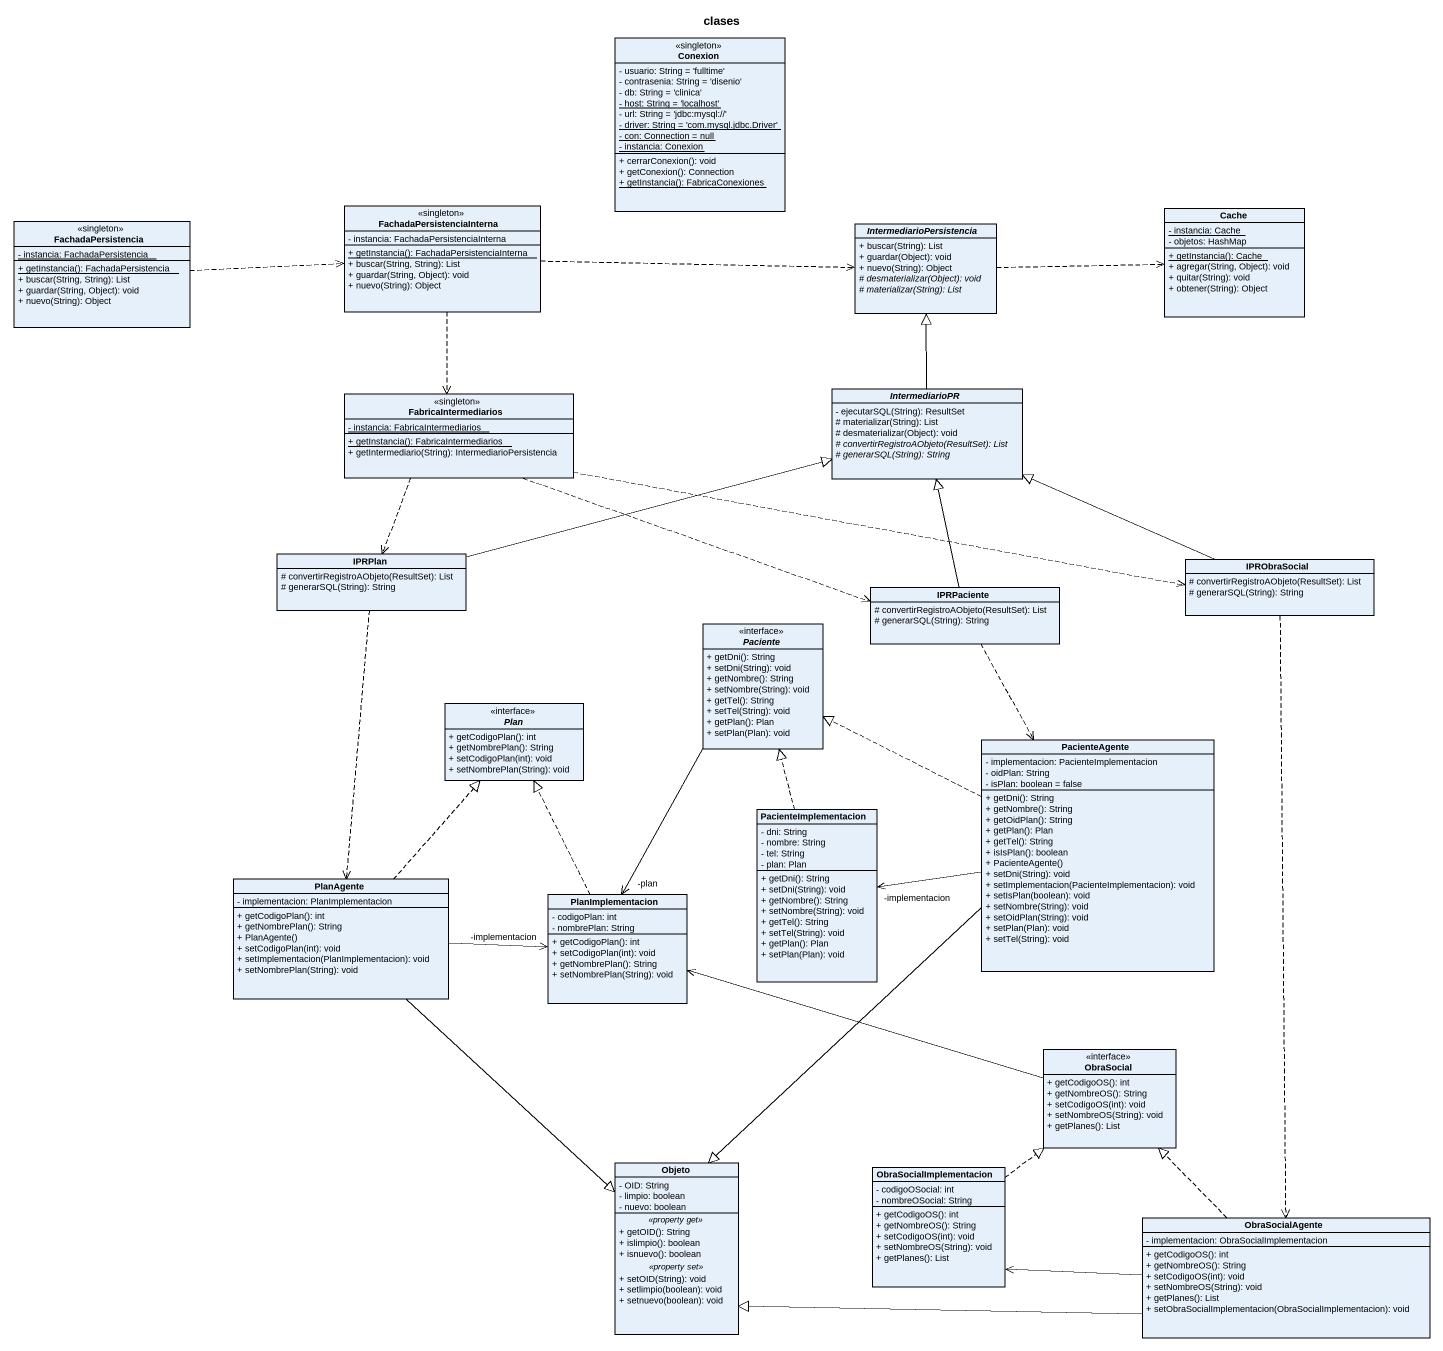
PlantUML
@startuml
title clases
hide circle
hide empty members
skinparam classAttributeIconSize 0
class Conexion <<singleton>> {
  - usuario: String = 'fulltime'
  - contrasenia: String = 'disenio'
  - db: String = 'clinica'
  {static} - host: String = 'localhost'
  - url: String = 'jdbc:mysql://'
  {static} - driver: String = 'com.mysql.jdbc.Driver'
  {static} - con: Connection = null
  {static} - instancia: Conexion
  + cerrarConexion(): void
  + getConexion(): Connection
  {static} + getInstancia(): FabricaConexiones
}
class FachadaPersistenciaInterna <<singleton>> {
  - instancia: FachadaPersistenciaInterna
  {static} + getInstancia(): FachadaPersistenciaInterna
  + buscar(String, String): List
  + guardar(String, Object): void
  + nuevo(String): Object
}
class FachadaPersistencia <<singleton>> {
  {static} - instancia: FachadaPersistencia
  {static} + getInstancia(): FachadaPersistencia
  + buscar(String, String): List
  + guardar(String, Object): void
  + nuevo(String): Object
}
abstract class IntermediarioPersistencia {
  + buscar(String): List
  + guardar(Object): void
  + nuevo(String): Object
  {abstract} # desmaterializar(Object): void
  {abstract} # materializar(String): List
}
class Cache {
  {static} - instancia: Cache
  - objetos: HashMap
  {static} + getInstancia(): Cache
  + agregar(String, Object): void
  + quitar(String): void
  + obtener(String): Object
}
class FabricaIntermediarios <<singleton>> {
  {static} - instancia: FabricaIntermediarios
  {static} + getInstancia(): FabricaIntermediarios
  + getIntermediario(String): IntermediarioPersistencia
}
abstract class IntermediarioPR {
  - ejecutarSQL(String): ResultSet
  # materializar(String): List
  # desmaterializar(Object): void
  {abstract} # convertirRegistroAObjeto(ResultSet): List
  {abstract} # generarSQL(String): String
}
class IPRPlan {
  # convertirRegistroAObjeto(ResultSet): List
  # generarSQL(String): String
}
class IPRPaciente {
  # convertirRegistroAObjeto(ResultSet): List
  # generarSQL(String): String
}
class IPRObraSocial {
  # convertirRegistroAObjeto(ResultSet): List
  # generarSQL(String): String
}
interface Paciente <<interface>> {
  + getDni(): String
  + setDni(String): void
  + getNombre(): String
  + setNombre(String): void
  + getTel(): String
  + setTel(String): void
  + getPlan(): Plan
  + setPlan(Plan): void
}
interface Plan <<interface>> {
  + getCodigoPlan(): int
  + getNombrePlan(): String
  + setCodigoPlan(int): void
  + setNombrePlan(String): void
}
class PacienteAgente {
  - implementacion: PacienteImplementacion
  - oidPlan: String
  - isPlan: boolean = false
  + getDni(): String
  + getNombre(): String
  + getOidPlan(): String
  + getPlan(): Plan
  + getTel(): String
  + isIsPlan(): boolean
  + PacienteAgente()
  + setDni(String): void
  + setImplementacion(PacienteImplementacion): void
  + setIsPlan(boolean): void
  + setNombre(String): void
  + setOidPlan(String): void
  + setPlan(Plan): void
  + setTel(String): void
}
class PacienteImplementacion {
  - dni: String
  - nombre: String
  - tel: String
  - plan: Plan
  + getDni(): String
  + setDni(String): void
  + getNombre(): String
  + setNombre(String): void
  + getTel(): String
  + setTel(String): void
  + getPlan(): Plan
  + setPlan(Plan): void
}
class PlanAgente {
  - implementacion: PlanImplementacion
  + getCodigoPlan(): int
  + getNombrePlan(): String
  + PlanAgente()
  + setCodigoPlan(int): void
  + setImplementacion(PlanImplementacion): void
  + setNombrePlan(String): void
}
class PlanImplementacion {
  - codigoPlan: int
  - nombrePlan: String
  + getCodigoPlan(): int
  + setCodigoPlan(int): void
  + getNombrePlan(): String
  + setNombrePlan(String): void
}
class ObraSocial <<interface>> {
  + getCodigoOS(): int
  + getNombreOS(): String
  + setCodigoOS(int): void
  + setNombreOS(String): void
  + getPlanes(): List
}
class Objeto {
  - OID: String
  - limpio: boolean
  - nuevo: boolean
  .. <<property get>> ..
  + getOID(): String
  + islimpio(): boolean
  + isnuevo(): boolean
  .. <<property set>> ..
  + setOID(String): void
  + setlimpio(boolean): void
  + setnuevo(boolean): void
}
class ObraSocialImplementacion {
  - codigoOSocial: int
  - nombreOSocial: String
  + getCodigoOS(): int
  + getNombreOS(): String
  + setCodigoOS(int): void
  + setNombreOS(String): void
  + getPlanes(): List
}
class ObraSocialAgente {
  - implementacion: ObraSocialImplementacion
  + getCodigoOS(): int
  + getNombreOS(): String
  + setCodigoOS(int): void
  + setNombreOS(String): void
  + getPlanes(): List
  + setObraSocialImplementacion(ObraSocialImplementacion): void
}
FachadaPersistenciaInterna .right.> IntermediarioPersistencia
FachadaPersistenciaInterna ..> FabricaIntermediarios
FachadaPersistencia .right.> FachadaPersistenciaInterna
IntermediarioPersistencia .right.> Cache
FabricaIntermediarios ..> IPRPlan
FabricaIntermediarios .right.> IPRPaciente
FabricaIntermediarios .right.> IPRObraSocial
IntermediarioPR -up-|> IntermediarioPersistencia
IPRPlan -right-|> IntermediarioPR
IPRPlan ..> PlanAgente
IPRPaciente -up-|> IntermediarioPR
IPRPaciente ..> PacienteAgente
IPRObraSocial -left-|> IntermediarioPR
IPRObraSocial -left-|> IntermediarioPR
IPRObraSocial ..> ObraSocialAgente
Paciente --> "-plan" PlanImplementacion
PacienteAgente .left.|> Paciente
PacienteAgente -left-> "-implementacion" PacienteImplementacion
PacienteAgente --|> Objeto
PacienteImplementacion .up.|> Paciente
PlanAgente .up.|> Plan
PlanAgente -right-> "-implementacion" PlanImplementacion
PlanAgente --|> Objeto
PlanImplementacion .up.|> Plan
ObraSocial -left-> PlanImplementacion
ObraSocialImplementacion .up.|> ObraSocial
ObraSocialAgente .up.|> ObraSocial
ObraSocialAgente -left-|> Objeto
ObraSocialAgente -left-> ObraSocialImplementacion
@enduml
